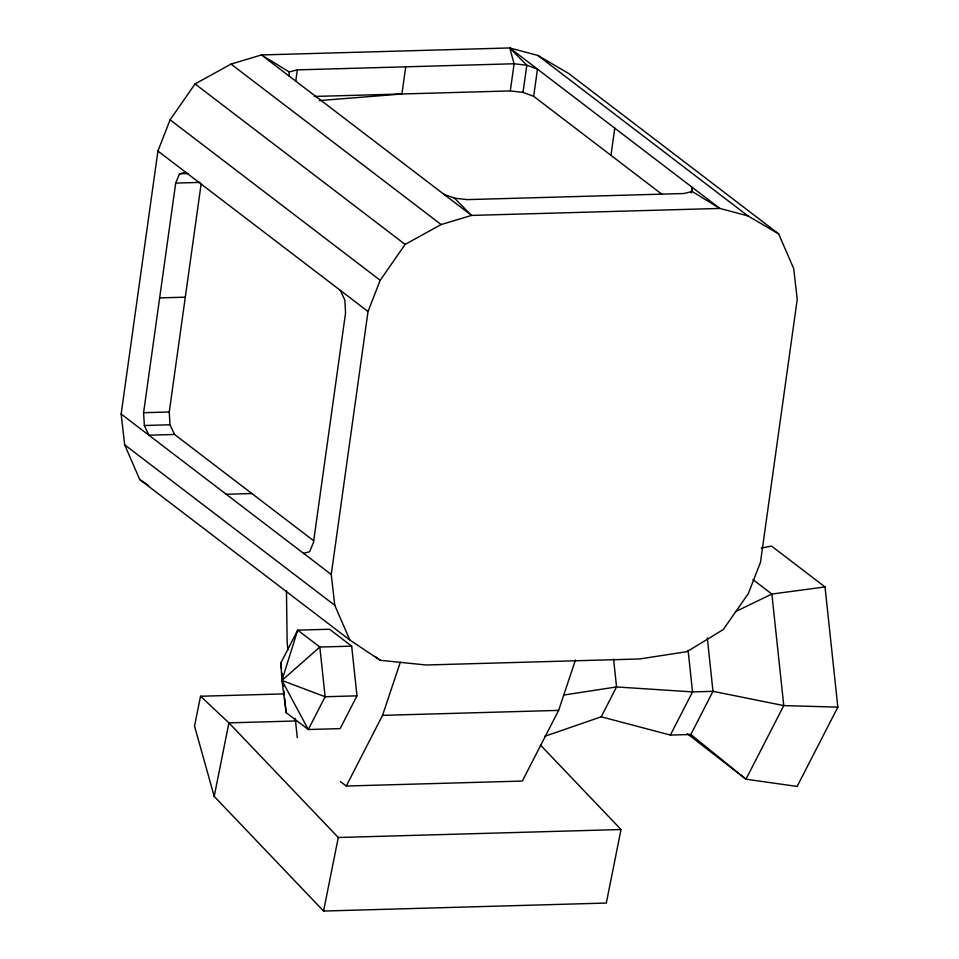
<?xml version="1.0" encoding="UTF-8"?>
<svg xmlns="http://www.w3.org/2000/svg" width="959" height="959" viewBox="0 0 959 959"><rect width="100%" height="100%" fill="white"/><g stroke="black" fill="none" stroke-linecap="round" stroke-linejoin="round"><path stroke-width="1.44" d="M121.158 414.024L157.923 151.042L170.103 119.815L195.049 83.924L231.035 64.085L261.471 54.951L509.732 47.95L537.843 55.442L568.543 73.399L778.648 233.876L793.716 268.64L797.229 299.424L760.463 562.394L748.284 593.633L723.338 629.512L687.028 651.652L639.497 658.977L426.072 664.995L380.22 660.295L349.843 640.037L139.738 479.56L124.67 444.808L121.158 414.024L331.251 574.489L334.763 605.285L349.843 640.037M313.713 540.78L174.538 434.475L148.897 435.206L144.353 425.496L143.598 412.706L175.701 183.085L179.537 173.795L185.65 172.224M174.538 434.475L170.007 424.777L169.252 411.986L201.15 183.828M295.732 81.311L297.326 69.875L514.096 63.762L526.815 65.224L537.472 69.132L719.837 208.427L747.936 215.907L778.648 233.876M331.251 574.489L368.016 311.519L380.196 280.292L405.142 244.401L441.14 224.55L471.564 215.415L719.837 208.427L692.11 191.464L683.971 193.514L467.201 199.616L454.482 198.165L443.837 194.245M405.717 66.818L401.917 93.982L319.323 100.587M314.312 96.451L510.308 90.925L514.096 63.762L509.732 47.95L537.472 69.132L533.672 96.308L662.13 194.425M533.672 96.308L523.015 92.388L526.815 65.224L509.732 47.95M610.979 155.37L614.779 128.194M691.295 192.963L692.098 187.245L692.11 191.464M214.205 796.402L228.913 722.87L200.551 696.246L194.533 726.095L214.205 796.402L323.567 911.05L606.304 903.054L621.012 829.523L540.54 745.155M323.567 911.05L338.287 837.507L228.913 722.87L296.235 720.964M340.457 781.585L346.271 786.032L382.545 715.366L400.335 662.201M346.271 786.032L522.343 781.058L558.617 710.391L575.448 660.02M280.867 662.933L297.698 630.147L329.548 629.248L351.677 646.138L356.976 695.838L340.145 728.624L308.295 729.523L286.166 712.621L281.934 680.434L280.867 662.933L281.49 668.783M544.628 736.356L601.221 716.805L616.553 686.944L613.592 659.205M601.221 716.805L670.377 735.062L692.53 691.895L688.094 650.286M670.377 735.062L690.84 734.486L712.993 691.319L707.286 637.819M761.338 548.128L771.492 546.055L825.016 586.932L837.842 707.131L797.133 786.44L745.982 779.199L687.375 733.779M735.577 611.614L771.863 594.053L825.016 586.932M303.523 553.319L309.637 551.737L313.473 542.458L345.576 312.826L344.832 300.035L340.289 290.337L157.923 151.042M454.482 198.165L471.564 215.415L261.471 54.951L289.198 71.913L297.326 69.875M564.072 694.987L616.553 686.944L692.53 691.895L712.993 691.319L783.767 705.596L837.842 707.131M179.537 173.795L188.084 173.555M175.701 183.085L199.928 182.402M159.65 297.889L185.303 297.17M143.598 412.706L169.252 411.986M144.353 425.496L170.007 424.777M226.204 494.269L251.857 493.537M351.677 646.138L319.827 647.037L297.698 630.147L281.934 680.434L308.295 729.523L325.125 696.737L319.827 647.037L281.934 680.434L325.125 696.737L356.976 695.838M200.551 696.246L283.852 693.896M382.545 715.366L558.617 710.391M338.287 837.507L621.012 829.523M510.308 90.925L523.015 92.388M139.738 479.56L148.249 485.23M537.843 55.442L747.936 215.907M231.035 64.085L441.14 224.55M752.935 579.608L771.863 594.053L783.767 705.596L745.982 779.199L690.84 734.486M340.289 290.337L368.016 311.519M195.049 83.924L405.142 244.401M170.103 119.815L380.196 280.292M124.67 444.808L334.763 605.285M375.472 656.675L380.22 660.295M287.94 649.95L287.149 642.506L286.453 590.588M295.24 718.363L297.302 737.699M281.958 673.17L282.425 677.545M283.049 683.395L283.361 686.32M283.828 690.696L284.296 695.083M284.607 698.008L286.166 712.621M289.198 71.913L289.198 76.133"/></g></svg>
